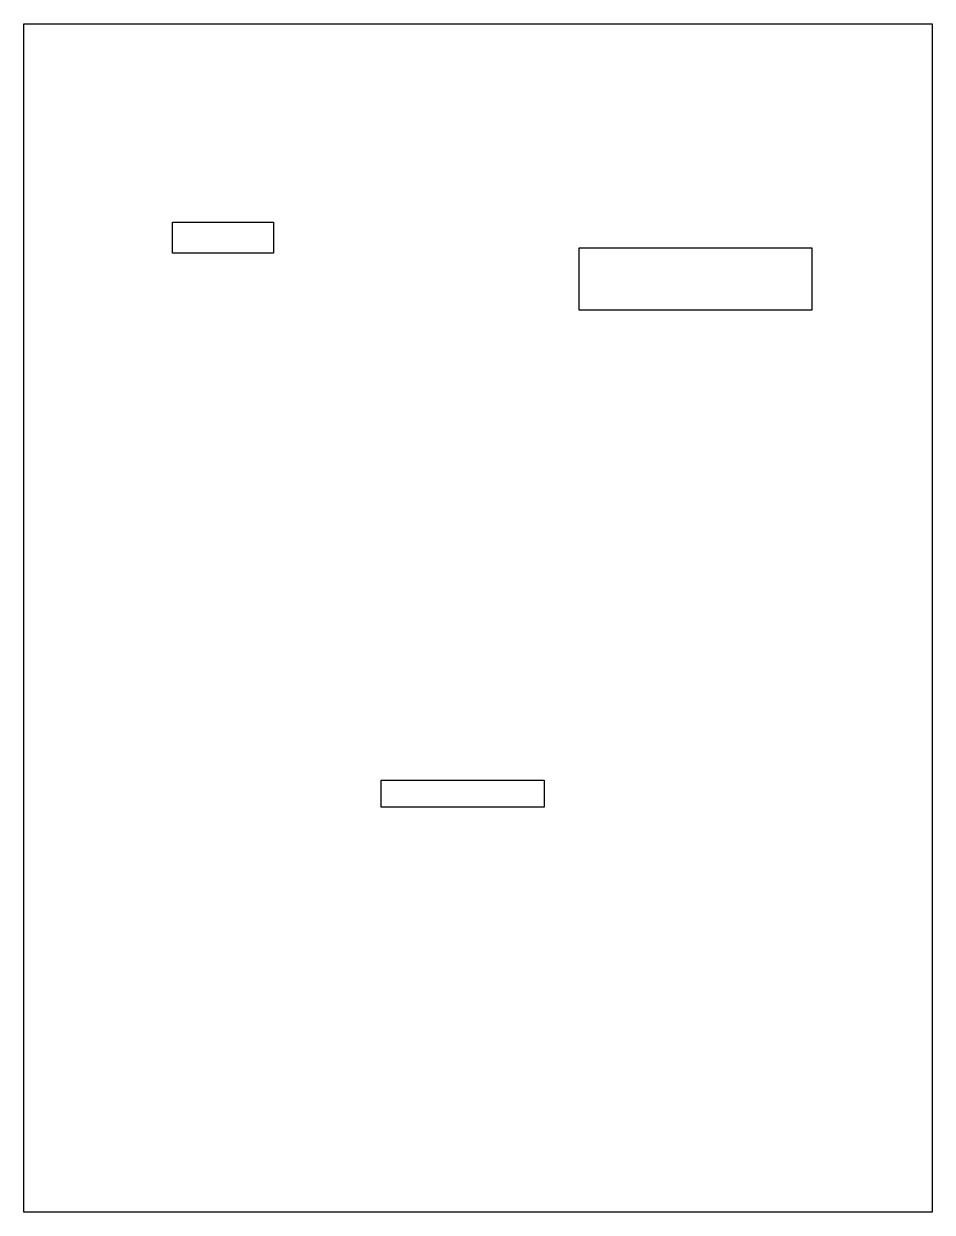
# Model space of a CAD drawing. Header units: millimetres. Extents: x -58 to 59, y -82 to 71.
import ezdxf

# ---------------------------------------------------------------- set-up
doc = ezdxf.new("R2010")
doc.units = ezdxf.units.MM
doc.layers.add('Sketch', color=7, linetype='CONTINUOUS')

msp = doc.modelspace()

# ---------------------------------------------------------------- linework, layer by layer
at = {"layer": 'Sketch'}
for p, q in [((-58.3097, 70.7715), (58.6903, 70.7715)), ((-58.3097, -82.2285), (-58.3097, 70.7715)), ((58.6903, 70.7715), (58.6903, -82.2285)), ((-39.1615, 45.2343), (-26.1615, 45.2343)), ((-39.1615, 41.2343), (-39.1615, 45.2343)), ((-26.1615, 45.2343), (-26.1615, 41.2343)), ((13.2036, 41.9201), (43.2036, 41.9201)), ((13.2036, 33.9201), (13.2036, 41.9201)), ((43.2036, 41.9201), (43.2036, 33.9201)), ((-26.1615, 41.2343), (-39.1615, 41.2343)), ((43.2036, 33.9201), (13.2036, 33.9201)), ((-12.2974, -26.5936), (8.70256, -26.5936)), ((-12.2974, -30.0936), (-12.2974, -26.5936)), ((8.70256, -26.5936), (8.70256, -30.0936)), ((8.70256, -30.0936), (-12.2974, -30.0936)), ((58.6903, -82.2285), (-58.3097, -82.2285))]:
    msp.add_line(p, q, dxfattribs=at)

doc.saveas('drawing.dxf')
